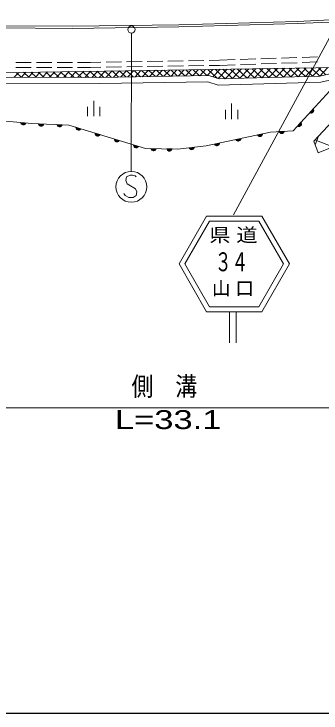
# Model space of a CAD drawing. Units: millimetres, scale not verified. Extents: x 40000 to 680000, y 20000 to 380000.
# Drawn here: x 490552 to 520370, y 205000 to 272774 of the extents above; entities that cross this region are included whole.
import ezdxf
from ezdxf.enums import TextEntityAlignment as Align

# ---------------------------------------------------------------- set-up
doc = ezdxf.new("R2010")
doc.units = ezdxf.units.MM
doc.header["$LTSCALE"] = 1000
for name, color, linetype, lineweight in [('M-STR-HTXT', 7, 'Continuous', 13), ('M-STR-STRC', 7, 'Continuous', 13), ('M-TTL-BAND', 7, 'Continuous', 25), ('M-WORK', 1, 'Continuous', 13)]:
    doc.layers.add(name, color=color, linetype=linetype, lineweight=lineweight)
doc.styles.add('ＭＳ Ｐゴシック', font='')
doc.styles.get('ＭＳ Ｐゴシック').set_extended_font_data('MS PGothic')

msp = doc.modelspace()

# ---------------------------------------------------------------- linework, layer by layer
at = {"layer": 'M-STR-HTXT'}
msp.add_line((488975, 234576), (522077, 234576), dxfattribs=at)
at = {"layer": 'M-STR-STRC'}
for p, q in [((511869, 253290), (521598, 271233)), ((501959, 270912), (501938, 257481)), ((501470, 256975), (501410, 256615)), ((501830, 257155), (501470, 256975)), ((502070, 257155), (501830, 257155)), ((502310, 257095), (502070, 257155)), ((502430, 256975), (502310, 257095)), ((501410, 256615), (501530, 256315)), ((501530, 256315), (502370, 255835)), ((502370, 255835), (502490, 255535)), ((502490, 255535), (502430, 255175)), ((501350, 255175), (501230, 255355)), ((501710, 254995), (501350, 255175)), ((502130, 254995), (501710, 254995)), ((502430, 255175), (502130, 254995)), ((506580, 248539), (509260, 253181)), ((509260, 253181), (514620, 253181)), ((514620, 253181), (517300, 248539)), ((507140, 248539), (509540, 252696)), ((509540, 252696), (514340, 252696)), ((514340, 252696), (516740, 248539)), ((509260, 243897), (506580, 248539)), ((509540, 244382), (507140, 248539)), ((516740, 248539), (514340, 244382)), ((517300, 248539), (514620, 243897)), ((514340, 244382), (509540, 244382)), ((514620, 243897), (509260, 243897)), ((511488, 243897), (511488, 240887)), ((512141, 243897), (512141, 240887))]:
    msp.add_line(p, q, dxfattribs=at)
for centre, radius in [((501959, 271262), 350), ((501950, 256015), 1500)]:
    msp.add_circle(centre, radius, dxfattribs=at)
at = {"layer": 'M-TTL-BAND'}
msp.add_line((40000, 205000), (579000, 205000), dxfattribs=at)
at = {"layer": 'M-WORK'}
for p, q in [((534417, 272774), (518055, 272058)), ((534426, 272575), (518062, 271858)), ((518055, 272058), (506560, 271728)), ((518062, 271858), (506564, 271528)), ((496226, 271380), (485310, 271449)), ((496225, 271580), (485314, 271649)), ((506560, 271728), (496225, 271580)), ((506564, 271528), (496226, 271380)), ((514026, 268416), (512527, 268365)), ((516025, 268484), (514526, 268433)), ((518024, 268553), (516525, 268501)), ((520023, 268621), (518524, 268570)), ((492232, 268083), (490732, 268082)), ((494232, 268084), (492732, 268083)), ((496232, 268085), (494732, 268084)), ((497992, 268086), (496732, 268086)), ((498994, 268103), (497992, 268086)), ((500994, 268137), (499494, 268112)), ((502994, 268170), (501494, 268145)), ((504994, 268203), (503494, 268178)), ((506993, 268237), (505494, 268212)), ((507002, 267737), (505502, 267712)), ((508993, 268270), (507493, 268245)), ((509002, 267770), (507502, 267745)), ((510495, 268295), (509493, 268279)), ((510508, 267795), (509501, 267779)), ((512028, 268348), (510495, 268295)), ((512045, 267848), (510508, 267795)), ((514044, 267916), (512545, 267865)), ((516043, 267985), (514544, 267933)), ((518042, 268053), (516542, 268002)), ((520040, 268121), (518541, 268070)), ((522194, 267593), (488969, 267081)), ((491016, 267112), (490584, 266654)), ((492236, 267583), (490736, 267582)), ((490768, 267108), (491250, 266652)), ((491714, 267123), (491269, 266652)), ((491484, 267119), (491981, 266649)), ((492412, 267134), (491955, 266649)), ((492200, 267130), (492712, 266647)), ((493110, 267144), (492640, 266647)), ((494236, 267584), (492736, 267583)), ((492916, 267141), (493443, 266644)), ((493809, 267155), (493326, 266644)), ((493633, 267152), (494174, 266641)), ((494507, 267166), (494012, 266642)), ((494349, 267163), (494904, 266639)), ((495205, 267177), (494697, 266639)), ((496236, 267585), (494736, 267584)), ((495065, 267174), (495635, 266636)), ((495903, 267187), (495383, 266637)), ((495782, 267186), (496366, 266633)), ((496601, 267198), (496068, 266634)), ((496498, 267197), (497097, 266631)), ((497997, 267586), (496736, 267586)), ((497299, 267209), (496754, 266632)), ((497214, 267208), (497827, 266628)), ((497997, 267220), (497440, 266630)), ((497931, 267219), (498558, 266626)), ((499003, 267603), (497997, 267586)), ((498695, 267230), (498125, 266627)), ((498647, 267230), (499281, 266631)), ((499393, 267241), (498811, 266625)), ((499363, 267241), (499995, 266643)), ((501003, 267637), (499503, 267612)), ((500091, 267252), (499508, 266635)), ((500079, 267252), (500710, 266656)), ((500790, 267263), (500208, 266647)), ((500796, 267263), (501425, 266668)), ((501488, 267273), (500907, 266659)), ((503002, 267670), (501503, 267645)), ((501512, 267274), (502140, 266681)), ((502186, 267284), (501607, 266671)), ((502228, 267285), (502855, 266693)), ((502884, 267295), (502306, 266684)), ((502945, 267296), (503569, 266706)), ((503582, 267306), (503005, 266696)), ((505002, 267703), (503502, 267678)), ((503661, 267307), (504284, 266718)), ((504280, 267317), (503705, 266708)), ((504377, 267318), (504999, 266730)), ((504978, 267327), (504404, 266720)), ((505093, 267329), (505714, 266743)), ((505676, 267338), (505104, 266732)), ((506374, 267349), (505803, 266744)), ((505810, 267340), (506429, 266755)), ((507072, 267360), (506503, 266757)), ((506526, 267351), (507143, 266768)), ((507771, 267370), (507202, 266769)), ((507242, 267362), (507858, 266780)), ((508469, 267381), (507902, 266781)), ((507959, 267373), (508573, 266793)), ((509167, 267392), (508601, 266793)), ((508675, 267384), (509288, 266805)), ((509865, 267403), (509300, 266805)), ((509391, 267395), (510299, 266538)), ((510563, 267413), (509867, 266677)), ((510108, 267406), (511071, 266495)), ((511261, 267424), (510394, 266507)), ((510824, 267417), (511778, 266515)), ((511959, 267435), (511071, 266495)), ((511540, 267428), (512485, 266535)), ((512657, 267446), (511778, 266515)), ((512256, 267439), (513192, 266555)), ((513355, 267456), (512485, 266535)), ((512973, 267451), (513899, 266575)), ((514053, 267467), (513192, 266555)), ((513689, 267462), (514606, 266595)), ((514752, 267478), (513899, 266575)), ((514405, 267473), (515312, 266615)), ((515450, 267489), (514606, 266595)), ((515122, 267484), (516019, 266635)), ((516148, 267499), (515312, 266615)), ((515838, 267495), (516726, 266655)), ((516846, 267510), (516019, 266635)), ((516554, 267506), (517433, 266675)), ((517544, 267521), (516726, 266655)), ((517271, 267517), (518140, 266695)), ((518242, 267532), (517433, 266675)), ((517987, 267528), (518847, 266715)), ((518940, 267543), (518140, 266695)), ((518703, 267539), (519553, 266735)), ((519638, 267553), (518847, 266715)), ((519419, 267550), (520260, 266755)), ((520336, 267564), (519553, 266735)), ((520136, 267561), (520850, 266886)), ((521034, 267575), (520260, 266755)), ((522281, 267204), (520260, 266756)), ((498902, 266624), (488980, 266660)), ((509460, 266808), (498902, 266624)), ((510481, 266479), (509460, 266808)), ((520260, 266756), (510481, 266479)), ((522413, 266619), (517655, 261450)), ((522413, 266619), (520335, 266157)), ((498906, 266024), (488983, 266060)), ((509371, 266206), (498906, 266024)), ((510396, 265876), (509371, 266206)), ((520335, 266157), (510396, 265876)), ((498294, 264367), (498294, 262867)), ((497694, 263767), (497694, 262867)), ((498894, 263767), (498894, 262867)), ((511681, 264091), (511681, 262591)), ((511081, 263491), (511081, 262591)), ((512281, 263491), (512281, 262591)), ((519270, 263204), (519608, 263572)), ((519327, 263178), (519270, 263204)), ((519305, 263199), (519617, 263537)), ((519384, 263167), (519327, 263178)), ((519632, 263509), (519334, 263186)), ((519363, 263173), (519647, 263482)), ((519455, 263169), (519384, 263167)), ((519649, 263439), (519405, 263174)), ((519448, 263176), (519651, 263397)), ((519511, 263186), (519455, 263169)), ((519639, 263340), (519504, 263193)), ((519566, 263217), (519511, 263186)), ((519621, 263275), (519566, 263217)), ((519608, 263572), (519639, 263517)), ((519647, 263333), (519621, 263275)), ((519639, 263517), (519655, 263461)), ((519658, 263390), (519647, 263333)), ((519655, 263461), (519658, 263390)), ((522180, 263165), (519674, 260444)), ((492278, 262148), (489001, 262459)), ((520088, 259298), (527292, 262310)), ((491210, 262249), (491708, 262202)), ((491224, 262188), (491210, 262249)), ((491249, 262135), (491224, 262188)), ((491227, 262217), (491685, 262174)), ((491672, 262145), (491234, 262187)), ((491241, 262156), (491660, 262116)), ((491295, 262080), (491249, 262135)), ((491627, 262089), (491268, 262123)), ((491295, 262090), (491594, 262062)), ((491341, 262046), (491295, 262080)), ((491399, 262020), (491341, 262046)), ((491542, 262037), (491342, 262056)), ((491479, 262013), (491399, 262020)), ((491541, 262027), (491479, 262013)), ((491593, 262052), (491541, 262027)), ((491648, 262097), (491593, 262052)), ((491682, 262144), (491648, 262097)), ((491708, 262202), (491682, 262144)), ((495882, 262002), (492278, 262148)), ((492929, 262121), (493429, 262101)), ((492947, 262061), (492929, 262121)), ((492975, 262009), (492947, 262061)), ((492948, 262091), (493408, 262072)), ((493396, 262042), (492957, 262060)), ((492966, 262030), (493385, 262013)), ((493023, 261957), (492975, 262009)), ((493354, 261984), (492994, 261999)), ((493023, 261967), (493323, 261955)), ((493071, 261925), (493023, 261957)), ((493131, 261903), (493071, 261925)), ((493272, 261927), (493072, 261935)), ((493211, 261900), (493131, 261903)), ((493271, 261917), (493211, 261900)), ((493322, 261945), (493271, 261917)), ((493374, 261993), (493322, 261945)), ((493406, 262042), (493374, 261993)), ((493429, 262101), (493406, 262042)), ((494731, 262048), (495231, 262028)), ((494749, 261987), (494731, 262048)), ((494777, 261936), (494749, 261987)), ((494750, 262017), (495209, 261999)), ((495198, 261969), (494759, 261987)), ((494767, 261957), (495187, 261940)), ((494825, 261884), (494777, 261936)), ((495156, 261911), (494796, 261925)), ((494825, 261894), (495125, 261882)), ((494873, 261852), (494825, 261884)), ((494932, 261830), (494873, 261852)), ((495073, 261854), (494874, 261862)), ((495012, 261827), (494932, 261830)), ((495073, 261844), (495012, 261827)), ((495124, 261872), (495073, 261844)), ((495176, 261920), (495124, 261872)), ((495208, 261969), (495176, 261920)), ((495231, 262028), (495208, 261969)), ((503333, 259725), (495882, 262002)), ((496574, 261790), (497052, 261644)), ((496576, 261727), (496574, 261790)), ((496590, 261670), (496576, 261727)), ((496584, 261755), (497024, 261621)), ((497006, 261595), (496585, 261724)), ((496586, 261692), (496988, 261569)), ((496623, 261608), (496590, 261670)), ((496950, 261550), (496606, 261655)), ((496662, 261564), (496623, 261608)), ((496626, 261617), (496913, 261530)), ((497052, 261644), (497016, 261592)), ((518080, 261912), (518419, 262280)), ((518138, 261886), (518080, 261912)), ((518116, 261906), (518427, 262245)), ((518195, 261874), (518138, 261886)), ((518443, 262217), (518145, 261893)), ((518173, 261880), (518458, 262189)), ((518266, 261877), (518195, 261874)), ((518460, 262147), (518216, 261882)), ((518258, 261884), (518461, 262105)), ((518322, 261894), (518266, 261877)), ((518450, 262048), (518314, 261900)), ((518377, 261924), (518322, 261894)), ((518431, 261983), (518377, 261924)), ((518419, 262280), (518449, 262225)), ((518457, 262041), (518431, 261983)), ((518449, 262225), (518466, 262169)), ((518469, 262098), (518457, 262041)), ((518466, 262169), (518469, 262098)), ((496714, 261528), (496662, 261564)), ((496856, 261516), (496665, 261574)), ((496790, 261504), (496714, 261528)), ((496853, 261506), (496790, 261504)), ((496910, 261520), (496853, 261506)), ((496972, 261553), (496910, 261520)), ((497016, 261592), (496972, 261553)), ((498437, 261221), (498915, 261075)), ((498438, 261158), (498437, 261221)), ((498452, 261101), (498438, 261158)), ((498447, 261186), (498887, 261052)), ((498869, 261026), (498448, 261155)), ((498449, 261123), (498850, 261000)), ((498486, 261039), (498452, 261101)), ((498813, 260980), (498469, 261086)), ((498525, 260995), (498486, 261039)), ((498489, 261048), (498776, 260960)), ((498576, 260959), (498525, 260995)), ((498719, 260946), (498528, 261005)), ((498653, 260935), (498576, 260959)), ((498716, 260937), (498653, 260935)), ((498773, 260951), (498716, 260937)), ((498835, 260984), (498773, 260951)), ((498878, 261023), (498835, 260984)), ((498915, 261075), (498878, 261023)), ((515477, 261331), (509220, 259982)), ((514190, 261054), (514679, 261159)), ((514222, 260999), (514190, 261054)), ((514216, 261029), (514665, 261125)), ((514262, 260957), (514222, 260999)), ((514662, 261094), (514232, 261001)), ((514248, 260974), (514659, 261063)), ((514321, 260918), (514262, 260957)), ((514636, 261027), (514284, 260951)), ((514319, 260928), (514613, 260991)), ((514570, 260951), (514374, 260909)), ((514572, 260942), (514518, 260909)), ((514615, 260982), (514572, 260942)), ((514653, 261041), (514615, 260982)), ((514672, 261096), (514653, 261041)), ((514679, 261159), (514672, 261096)), ((517655, 261450), (515477, 261331)), ((516316, 261377), (516816, 261404)), ((516340, 261318), (516316, 261377)), ((516338, 261348), (516797, 261373)), ((516372, 261270), (516340, 261318)), ((516789, 261343), (516350, 261319)), ((516361, 261289), (516781, 261312)), ((516425, 261223), (516372, 261270)), ((516752, 261280), (516393, 261261)), ((516424, 261233), (516724, 261249)), ((516476, 261195), (516425, 261223)), ((516676, 261216), (516476, 261205)), ((516537, 261179), (516476, 261195)), ((516617, 261183), (516537, 261179)), ((516676, 261206), (516617, 261183)), ((516724, 261239), (516676, 261206)), ((516772, 261292), (516724, 261239)), ((516799, 261343), (516772, 261292)), ((516816, 261404), (516799, 261343)), ((519801, 260093), (520131, 260940)), ((500300, 260652), (500778, 260505)), ((500301, 260588), (500300, 260652)), ((500315, 260532), (500301, 260588)), ((500310, 260617), (500750, 260483)), ((500732, 260457), (500311, 260585)), ((500312, 260554), (500713, 260431)), ((500348, 260469), (500315, 260532)), ((500676, 260411), (500331, 260516)), ((500388, 260426), (500348, 260469)), ((500351, 260479), (500638, 260391)), ((500439, 260389), (500388, 260426)), ((500582, 260377), (500390, 260436)), ((500516, 260366), (500439, 260389)), ((500579, 260368), (500516, 260366)), ((500635, 260382), (500579, 260368)), ((500698, 260415), (500635, 260382)), ((500741, 260454), (500698, 260415)), ((500778, 260505), (500741, 260454)), ((510018, 260154), (510507, 260260)), ((510507, 260260), (510500, 260197)), ((512104, 260604), (512593, 260709)), ((512136, 260550), (512104, 260604)), ((512130, 260579), (512580, 260676)), ((512176, 260507), (512136, 260550)), ((512576, 260644), (512146, 260552)), ((512162, 260524), (512573, 260613)), ((512236, 260469), (512176, 260507)), ((512550, 260577), (512198, 260501)), ((512233, 260478), (512527, 260542)), ((512291, 260450), (512236, 260469)), ((512484, 260502), (512289, 260460)), ((512354, 260443), (512291, 260450)), ((512432, 260460), (512354, 260443)), ((512486, 260492), (512432, 260460)), ((512529, 260532), (512486, 260492)), ((512567, 260591), (512529, 260532)), ((512586, 260646), (512567, 260591)), ((512593, 260709), (512586, 260646)), ((514377, 260900), (514321, 260918)), ((514439, 260893), (514377, 260900)), ((514518, 260909), (514439, 260893)), ((520088, 259298), (519674, 260444)), ((521500, 259888), (519780, 260559)), ((502162, 260082), (502641, 259936)), ((502164, 260019), (502162, 260082)), ((502178, 259963), (502164, 260019)), ((502173, 260048), (502613, 259913)), ((502594, 259888), (502174, 260016)), ((502174, 259985), (502576, 259862)), ((502211, 259900), (502178, 259963)), ((502539, 259842), (502194, 259947)), ((502250, 259857), (502211, 259900)), ((502214, 259910), (502501, 259822)), ((502302, 259820), (502250, 259857)), ((502444, 259808), (502253, 259866)), ((502378, 259797), (502302, 259820)), ((502442, 259798), (502378, 259797)), ((502498, 259812), (502442, 259798)), ((502561, 259846), (502498, 259812)), ((502604, 259885), (502561, 259846)), ((502641, 259936), (502604, 259885)), ((506420, 259680), (503333, 259725)), ((503855, 259717), (504355, 259710)), ((503874, 259657), (503855, 259717)), ((503874, 259687), (504334, 259680)), ((503903, 259606), (503874, 259657)), ((504324, 259650), (503884, 259657)), ((503893, 259627), (504313, 259620)), ((503952, 259556), (503903, 259606)), ((504283, 259591), (503923, 259596)), ((504303, 259601), (504252, 259551)), ((504334, 259650), (504303, 259601)), ((504355, 259710), (504334, 259650)), ((505399, 259695), (505899, 259688)), ((505418, 259635), (505399, 259695)), ((505418, 259665), (505878, 259658)), ((505447, 259584), (505418, 259635)), ((505868, 259628), (505428, 259634)), ((505437, 259604), (505857, 259598)), ((505496, 259533), (505447, 259584)), ((505847, 259578), (505796, 259529)), ((505878, 259628), (505847, 259578)), ((505899, 259688), (505878, 259628)), ((509220, 259982), (506420, 259680)), ((507571, 259804), (508069, 259858)), ((507598, 259747), (507571, 259804)), ((507595, 259777), (508052, 259826)), ((507633, 259700), (507598, 259747)), ((508045, 259795), (507608, 259748)), ((507621, 259719), (508038, 259764)), ((507688, 259656), (507633, 259700)), ((508012, 259731), (507654, 259692)), ((507687, 259666), (507985, 259698)), ((507741, 259631), (507688, 259656)), ((507939, 259663), (507740, 259641)), ((507803, 259618), (507741, 259631)), ((507882, 259627), (507803, 259618)), ((507940, 259653), (507882, 259627)), ((507986, 259688), (507940, 259653)), ((508031, 259743), (507986, 259688)), ((508055, 259796), (508031, 259743)), ((508069, 259858), (508055, 259796)), ((510050, 260100), (510018, 260154)), ((510044, 260129), (510494, 260226)), ((510090, 260057), (510050, 260100)), ((510490, 260195), (510060, 260102)), ((510076, 260075), (510487, 260163)), ((510150, 260019), (510090, 260057)), ((510464, 260128), (510112, 260052)), ((510148, 260029), (510441, 260092)), ((510205, 260000), (510150, 260019)), ((510398, 260052), (510203, 260010)), ((510268, 259993), (510205, 260000)), ((510346, 260010), (510268, 259993)), ((510400, 260042), (510346, 260010)), ((510443, 260082), (510400, 260042)), ((510481, 260142), (510443, 260082)), ((510500, 260197), (510481, 260142)), ((504002, 259525), (503952, 259556)), ((503953, 259566), (504253, 259561)), ((504202, 259532), (504002, 259535)), ((504062, 259504), (504002, 259525)), ((504142, 259503), (504062, 259504)), ((504202, 259522), (504142, 259503)), ((504252, 259551), (504202, 259522)), ((505827, 259569), (505467, 259574)), ((505496, 259543), (505796, 259539)), ((505546, 259503), (505496, 259533)), ((505746, 259510), (505546, 259513)), ((505606, 259482), (505546, 259503)), ((505685, 259481), (505606, 259482)), ((505746, 259500), (505685, 259481)), ((505796, 259529), (505746, 259500))]:
    msp.add_line(p, q, dxfattribs=at)

# ---------------------------------------------------------------- texts
at = {"layer": 'M-STR-HTXT', "style": 'ＭＳ Ｐゴシック', "width": 0.85}
msp.add_text('側\u3000溝', height=1833, dxfattribs=at).set_placement((501966, 235205), align=Align.BOTTOM_LEFT)
at = {"layer": 'M-STR-HTXT', "style": 'ＭＳ Ｐゴシック', "width": 1.4}
msp.add_text('L=33.1', height=1833, dxfattribs=at).set_placement((505526, 231980), align=Align.BOTTOM_CENTER)
at = {"layer": 'M-STR-STRC', "style": 'ＭＳ Ｐゴシック'}
for s, height, width, p in [('県 道', 1320, 1.15, (509516, 250294)), ('３４', 1833, 0.65, (510055, 247281))]:
    msp.add_text(s, height=height, dxfattribs=dict(at, width=width)).set_placement(p, align=Align.BOTTOM_LEFT)
msp.add_text('山 口', height=1320, dxfattribs=at).set_placement((509773, 245121), align=Align.BOTTOM_LEFT)

doc.saveas('drawing.dxf')
